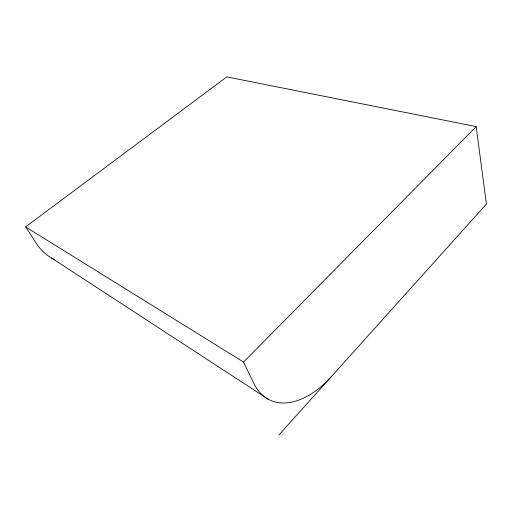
<?xml version="1.0" encoding="UTF-8"?>
<svg xmlns="http://www.w3.org/2000/svg" width="512" height="512" viewBox="0 0 512 512"><rect width="100%" height="100%" fill="white"/><g stroke="black" fill="none" stroke-linecap="round" stroke-linejoin="round"><path stroke-width="0.77" d="M278.784 435.117L486.4 204.077L476.179 126.598L226.816 76.883L25.6 226.886L36.717 243.878A60.045 50.714 -58.9 0 0 54.797 259.718M331.706 376.224A86.848 50.861 -64.2 0 1 253.766 383.226L243.558 362.061L476.179 126.598M25.6 226.886L243.558 362.061M51.488 257.99L268.224 399.232"/></g></svg>
